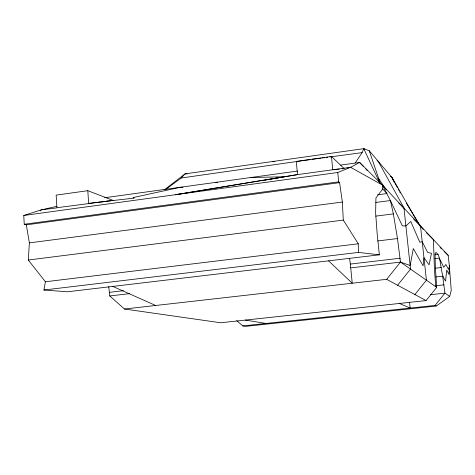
<?xml version="1.0" encoding="UTF-8"?>
<svg xmlns="http://www.w3.org/2000/svg" width="475" height="475" viewBox="0 0 475 475"><rect width="100%" height="100%" fill="white"/><g stroke="black" fill="none" stroke-linecap="round" stroke-linejoin="round"><path stroke-width="0.71" d="M340.64 165.092L359.652 162.462L382.28 184.971L448.18 255.378L449.326 265.549L449.012 274.431L446.702 269.984L445.586 281.069C439.998 273.374 441.916 262.99 438.057 254.452L435.943 252.368L435.023 254.036L435.379 267.455L436.715 287.381L426.087 300.58L220.643 322.757L124.48 309.017L109.778 295.961L108.722 286.633M344.191 168.619L331.455 156.471L296.293 161.411L297.522 174.61L175.394 194.726L297.522 174.61L350.574 167.307L382.28 184.971L382.707 189.02L375.933 197.944L375.63 212.818L377.138 233.457L379.347 254.82L67.45 291.787L43.932 290.011L45.386 281.764L28.292 260.027L29.385 242.891L26.327 224.835L24.237 224.259L23.75 215.478L41.224 209.873L56.917 206.334M236.734 320.673L242.85 325.927L245.783 326.343L436.228 306.048L449.671 296.424L451.25 290.368L449.326 265.549M355.253 162.895L362.104 152.629L363.743 148.657L369.289 150.807L392.012 177.555L419.858 226.029M449.13 267.627L448.43 269.26L445.853 264.474L443.798 267.312L439.25 258.109L434.886 258.62M124.48 309.017L386.668 279.324L400.478 262.099L397.486 238.545L393.359 213.898L390.408 200.551L382.28 184.971M397.593 285.214L410.525 269.105L403.976 208.145L398.757 203.033M414.889 294.542L426.425 280.202L420.47 225.768L419.431 224.752M242.85 325.927L435.047 305.413L444.95 293.128L442.652 276.177L436.038 276.919M165.181 189.792L181.23 178.006L185.042 173.868L363.743 148.657L364.895 149.429M40.197 210.906L41.224 209.873L56.596 207.908M164.558 189.721L185.042 173.868L187.215 173.939M23.75 215.478L337.761 172.502L350.574 167.307L359.652 162.462L363.221 166.238M347.736 167.889L350.574 167.307M265.02 180.12L284.388 176.759L250.699 177.531M181.23 178.006L310.793 159.523M87.816 190.683L56.157 195.13L56.917 207.712L113.08 200.397L87.816 190.683L88.629 203.348L134.271 198.081L132.994 197.576L180.779 187.203L182.982 187.346M104.637 197.743L297.498 171.059M98.378 202.415L99.851 202.213M102.054 201.911L103.526 201.709M106.465 201.305L107.932 201.103M110.135 200.8L113.08 200.397M312.259 159.321L321.053 158.139M322.519 157.943L324.722 157.647M326.188 157.451L327.649 157.255M329.852 156.958L362.104 152.629M24.237 224.259L338.681 181.848L339.595 182.643L342.35 202.041L343.306 220.109L358.275 243.8L358.387 252.421L379.347 254.82M26.327 224.835L339.595 182.643M377.512 194.809L387.036 193.557L382.707 189.02M29.385 242.891L342.35 202.041M375.784 202.445L390.408 200.551L402.325 225.827L405.887 225.969L410.792 221.481L419.835 242.321L422.21 241.698L427.69 252.48L431.472 253.282L429.05 264.842L423.961 257.688L423.106 265.816L413.321 248.591L410.133 265.489L400.478 262.099L350.728 267.894M28.292 260.027L343.306 220.109M375.695 216.137L393.359 213.898M377.732 240.944L397.486 238.545M45.386 281.764L358.275 243.8M43.932 290.011L358.387 252.421M109.535 292.315L123.494 290.682M328.569 260.84L352.248 283.225L350.348 264.07L400.069 258.24M435.124 254.796L438.057 254.452M109.778 295.961L129.622 293.651M435.438 268.203L441.334 267.526M435.961 285.724L444.024 284.828M430.273 294.732L444.95 293.128L449.671 296.424M339.186 169.118L332.755 169.759L331.455 156.471M342.048 168.833L343.473 168.69M215.472 182.406L217.657 182.507M272.692 161.5L274.829 161.755M245.367 320.085L266.036 323.451M399.416 303.46L410.162 308.067L409.533 302.195M112.771 286.413L155.675 305.484M386.668 279.324L426.087 300.58M435.047 305.413L436.228 306.048M400.478 262.099L436.715 287.381M377.049 160.408L378.201 161.298L404.528 208.958M390.456 176.278L392.012 177.555L397.581 187.868M413.731 219.159L418.398 223.737M426.562 232.875L433.42 239.608L434.429 269.325L435.765 286.716M440.064 247.416L441.584 248.906M444.125 251.394L448.18 255.378M365.762 168.934L367.294 170.555M423.225 229.395L420.47 226.219L406.345 203.122M392.617 179.532L393.442 180.494M369.443 151.947L369.289 150.807L378.652 178.535L386.205 189.893M398.276 189.157L398.97 190.445M399.665 191.734L400.36 193.022M392.012 177.555L394.321 182.157M363.743 148.657L379.596 182.59M378.652 178.535L380.113 183.243M349.576 258.299L350.348 264.07M337.761 172.502L338.681 181.848"/></g></svg>
